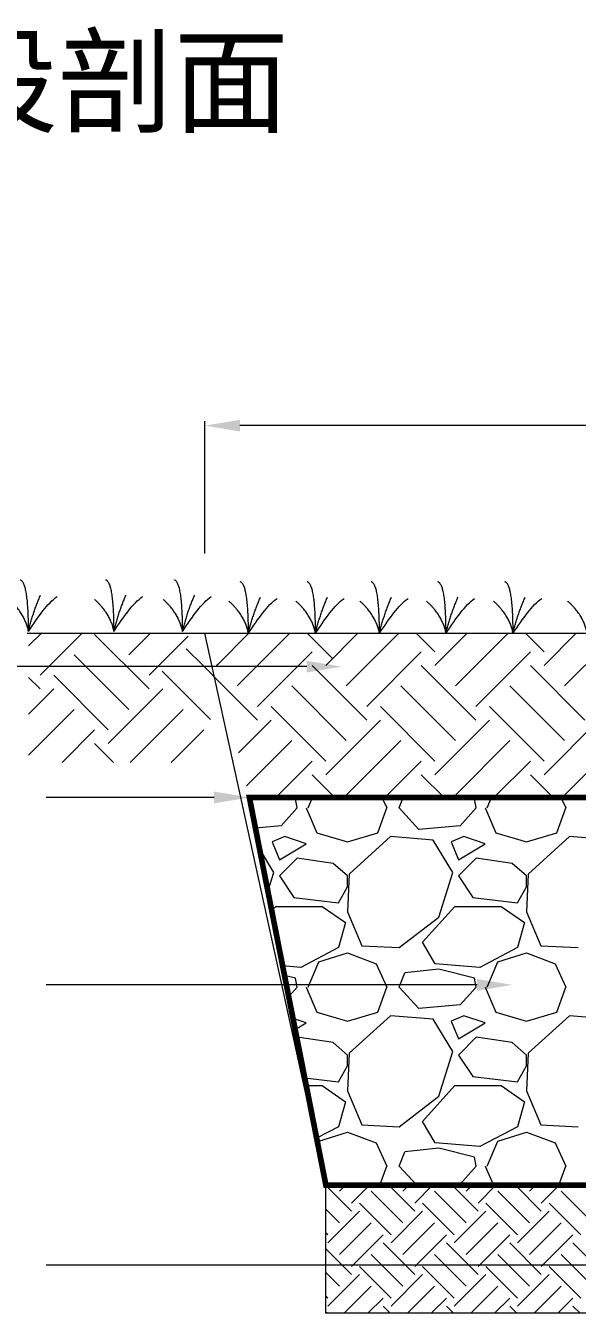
# Model space of a CAD drawing. Header units: millimetres. Extents: x 4229 to 8429, y -1187 to 1783.
# Drawn here: x 5889 to 6084.1, y 227 to 682.2 of the extents above; entities that cross this region are included whole.
import ezdxf

# ---------------------------------------------------------------- set-up
doc = ezdxf.new("R2010")
doc.units = ezdxf.units.MM
doc.styles.add('微軟正黑體-30', font='Microsoft JhengHei.ttf', dxfattribs={"height": 30})

msp = doc.modelspace()

# ---------------------------------------------------------------- linework, layer by layer
at = {"lineweight": 5}
for p, q in [((5952.38, 495.67), (5952.38, 542.38)), ((6324.88, 540.83), (5964.77, 540.83)), ((5889.51, 467.42), (6361.19, 467.42)), ((5995.18, 272.29), (5952.38, 467.42)), ((5988.4, 455.63), (5839.57, 455.63)), ((5955.64, 409.36), (5896.27, 409.36)), ((6048.66, 343.1), (5896.27, 343.1)), ((6142.95, 272.29), (5995.18, 272.29)), ((5995.18, 272.29), (6290.72, 272.29)), ((5995.18, 227.01), (5995.18, 272.29)), ((6094.08, 243.98), (5896.27, 243.98)), ((6290.72, 227.01), (5995.18, 227.01))]:
    msp.add_line(p, q, dxfattribs=at)
at = {"linetype": 'Continuous', "lineweight": 5}
for p, q in [((5889.96, 462.95), (5894.63, 467.62)), ((5894.05, 452.57), (5909.1, 467.62)), ((5932.65, 447.74), (5913.35, 467.04)), ((5925.41, 459.81), (5933.23, 467.62)), ((5932.65, 452.57), (5946.48, 466.4)), ((5956.82, 456.3), (5967.93, 467.42)), ((5963.77, 448.78), (5982.4, 467.42)), ((5997.55, 458.44), (5988.57, 467.42)), ((5995.14, 456.02), (6006.53, 467.42)), ((6002.37, 448.78), (6021.01, 467.42)), ((6033.74, 460.85), (6027.17, 467.42)), ((6033.74, 456.02), (6045.13, 467.42)), ((6040.98, 448.78), (6059.61, 467.42)), ((6072.34, 460.85), (6065.77, 467.42)), ((6072.34, 456.02), (6083.73, 467.42)), ((6079.58, 448.78), (6098.21, 467.42)), ((5925.41, 440.5), (5906.11, 459.81)), ((5951.71, 456.02), (5945.79, 461.94)), ((5971.01, 441.55), (5990.31, 460.85)), ((6009.61, 441.55), (6028.91, 460.85)), ((6048.22, 441.55), (6067.52, 460.85)), ((5958.37, 449.36), (5951.71, 456.02)), ((5956.53, 456.02), (5956.99, 456.48)), ((6009.61, 436.72), (5990.31, 456.02)), ((6048.22, 436.72), (6028.91, 456.02)), ((6086.82, 436.72), (6067.52, 456.02)), ((5894.05, 447.74), (5889.96, 451.83)), ((5918.17, 433.27), (5898.87, 452.57)), ((5954.34, 436.95), (5937.23, 454.06)), ((5889.96, 438.83), (5898.87, 447.74)), ((5918.17, 428.44), (5937.48, 447.74)), ((5971.01, 436.72), (5958.52, 449.21)), ((6002.37, 429.48), (5983.07, 448.78)), ((6040.98, 429.48), (6021.68, 448.78)), ((6079.58, 429.48), (6060.28, 448.78)), ((5995.14, 422.25), (5975.84, 441.55)), ((6033.74, 422.25), (6014.44, 441.55)), ((6072.34, 422.25), (6053.04, 441.55)), ((5889.96, 424.35), (5906.11, 440.5)), ((5925.99, 421.78), (5944.71, 440.5)), ((5901.87, 421.78), (5913.35, 433.27)), ((5940.47, 421.78), (5951.95, 433.27)), ((5964.3, 425.19), (5975.84, 436.72)), ((5995.14, 417.42), (6014.44, 436.72)), ((6033.74, 417.42), (6053.04, 436.72)), ((6072.34, 417.42), (6091.64, 436.72)), ((5920.01, 421.78), (5913.35, 428.44)), ((5967.11, 413.52), (5983.07, 429.48)), ((6002.37, 410.18), (6021.68, 429.48)), ((6040.98, 410.18), (6060.28, 429.48)), ((6079.58, 410.18), (6098.88, 429.48)), ((5977.43, 409.36), (5990.31, 422.25)), ((6016.03, 409.36), (6028.91, 422.25)), ((6054.63, 409.36), (6067.52, 422.25)), ((5998.37, 409.36), (5990.31, 417.42)), ((6036.97, 409.36), (6028.91, 417.42)), ((6075.57, 409.36), (6067.52, 417.42)), ((5983.89, 409.36), (5983.07, 410.18)), ((6022.5, 409.36), (6021.68, 410.18)), ((6061.1, 409.36), (6060.28, 410.18)), ((5985.05, 405.67), (5979.35, 399.34)), ((5984.41, 408.84), (5982.33, 409.36)), ((5985.05, 405.67), (5984.41, 408.84)), ((5988.21, 405.67), (5992.01, 396.81)), ((5988.85, 405.67), (5990.43, 409.36)), ((6013.55, 396.81), (6016.71, 405.67)), ((6015.01, 409.36), (6016.71, 405.67)), ((6021.15, 405.67), (6022.53, 409.36)), ((6028.11, 398.08), (6021.15, 405.67)), ((6048.38, 405.67), (6042.68, 399.34)), ((6047.74, 408.84), (6045.66, 409.36)), ((6048.38, 405.67), (6047.74, 408.84)), ((6051.54, 405.67), (6055.34, 396.81)), ((6052.18, 405.67), (6053.76, 409.36)), ((6076.88, 396.81), (6080.04, 405.67)), ((6078.34, 409.36), (6080.04, 405.67)), ((5979.35, 399.34), (5970.24, 398.55)), ((5992.01, 396.81), (6002.78, 393.64)), ((6002.78, 393.64), (6013.55, 396.81)), ((6042.68, 399.34), (6028.11, 398.08)), ((6055.34, 396.81), (6066.11, 393.64)), ((6066.11, 393.64), (6076.88, 396.81)), ((5980.61, 395.54), (5976.18, 393.64)), ((5976.18, 393.64), (5978.71, 387.31)), ((5978.71, 387.31), (5988.21, 393.01)), ((5988.21, 393.01), (5980.61, 395.54)), ((6017.98, 395.54), (6003.41, 382.24)), ((6033.18, 394.28), (6017.98, 395.54)), ((6040.14, 382.88), (6033.18, 394.28)), ((6043.94, 395.54), (6039.51, 393.64)), ((6039.51, 393.64), (6042.04, 387.31)), ((6042.04, 387.31), (6051.54, 393.01)), ((6051.54, 393.01), (6043.94, 395.54)), ((6081.31, 395.54), (6066.74, 382.24)), ((6096.51, 394.28), (6081.31, 395.54)), ((5976.81, 382.88), (5971.68, 391.28)), ((5985.05, 387.94), (5978.71, 381.61)), ((5997.71, 386.04), (5985.05, 387.94)), ((6048.38, 387.94), (6042.04, 381.61)), ((6061.04, 386.04), (6048.38, 387.94)), ((5974.66, 376.16), (5976.81, 382.88)), ((6002.78, 381.61), (5997.71, 386.04)), ((6035.08, 367.04), (6040.14, 382.88)), ((6066.11, 381.61), (6061.04, 386.04)), ((5978.71, 381.61), (5983.78, 374.01)), ((5999.61, 372.11), (6002.78, 377.81)), ((6003.41, 382.24), (6002.78, 368.94)), ((6002.78, 377.81), (6002.78, 381.61)), ((6042.04, 381.61), (6047.11, 374.01)), ((6062.94, 372.11), (6066.11, 377.81)), ((6066.74, 382.24), (6066.11, 368.94)), ((6066.11, 377.81), (6066.11, 381.61)), ((5983.78, 374.01), (5999.61, 372.11)), ((6047.11, 374.01), (6062.94, 372.11)), ((5976.03, 369.26), (5977.45, 370.84)), ((5977.45, 370.84), (5993.91, 370.84)), ((5993.91, 370.84), (6002.15, 365.14)), ((6002.78, 368.94), (6007.85, 356.91)), ((6029.38, 358.18), (6040.78, 370.84)), ((6040.78, 370.84), (6057.24, 370.84)), ((6057.24, 370.84), (6065.48, 365.14)), ((6066.11, 368.94), (6071.18, 356.91)), ((6002.15, 365.14), (5999.61, 356.28)), ((6021.15, 356.28), (6035.08, 367.04)), ((6065.48, 365.14), (6062.94, 356.28)), ((5999.61, 356.28), (5986.31, 349.31)), ((6007.85, 356.91), (6021.15, 356.28)), ((6033.81, 350.58), (6029.38, 358.18)), ((6062.94, 356.28), (6049.64, 349.31)), ((6071.18, 356.91), (6084.47, 356.28)), ((5988.85, 342.35), (5992.65, 351.21)), ((5992.65, 351.21), (6002.78, 354.38)), ((6002.78, 354.38), (6012.91, 350.58)), ((6012.91, 350.58), (6016.71, 342.35)), ((6049.64, 349.31), (6033.81, 350.58)), ((6052.18, 342.35), (6055.98, 351.21)), ((6055.98, 351.21), (6066.11, 354.38)), ((6066.11, 354.38), (6076.24, 350.58)), ((6076.24, 350.58), (6080.04, 342.35)), ((5986.31, 349.31), (5979.87, 349.83)), ((5984.41, 345.51), (5980.53, 346.48)), ((6021.15, 342.35), (6023.05, 347.41)), ((6035.08, 348.68), (6023.05, 347.41)), ((6047.74, 345.51), (6035.08, 348.68)), ((5985.05, 342.35), (5982.01, 338.97)), ((5985.05, 342.35), (5984.41, 345.51)), ((5988.21, 342.35), (5992.01, 333.48)), ((6013.55, 333.48), (6016.71, 342.35)), ((6028.11, 334.75), (6021.15, 342.35)), ((6048.38, 342.35), (6042.68, 336.01)), ((6048.38, 342.35), (6047.74, 345.51)), ((6051.54, 342.35), (6055.34, 333.48)), ((6076.88, 333.48), (6080.04, 342.35)), ((5992.01, 333.48), (6002.78, 330.31)), ((6002.78, 330.31), (6013.55, 333.48)), ((6042.68, 336.01), (6028.11, 334.75)), ((6055.34, 333.48), (6066.11, 330.31)), ((6066.11, 330.31), (6076.88, 333.48)), ((5988.21, 329.68), (5983.54, 331.24)), ((5984.31, 327.34), (5988.21, 329.68)), ((6017.98, 332.21), (6003.41, 318.91)), ((6033.18, 330.95), (6017.98, 332.21)), ((6040.14, 319.55), (6033.18, 330.95)), ((6043.94, 332.21), (6039.51, 330.31)), ((6039.51, 330.31), (6042.04, 323.98)), ((6042.04, 323.98), (6051.54, 329.68)), ((6051.54, 329.68), (6043.94, 332.21)), ((6081.31, 332.21), (6066.74, 318.91)), ((6096.51, 330.95), (6081.31, 332.21)), ((5985.05, 324.61), (5984.88, 324.45)), ((5997.71, 322.71), (5985.05, 324.61)), ((6048.38, 324.61), (6042.04, 318.28)), ((6061.04, 322.71), (6048.38, 324.61)), ((6002.78, 318.28), (5997.71, 322.71)), ((6003.41, 318.91), (6002.78, 305.61)), ((6035.08, 303.71), (6040.14, 319.55)), ((6066.11, 318.28), (6061.04, 322.71)), ((6066.74, 318.91), (6066.11, 305.61)), ((5999.61, 308.78), (6002.78, 314.48)), ((6002.78, 314.48), (6002.78, 318.28)), ((6042.04, 318.28), (6047.11, 310.68)), ((6062.94, 308.78), (6066.11, 314.48)), ((6066.11, 314.48), (6066.11, 318.28)), ((5987.69, 310.21), (5999.61, 308.78)), ((6047.11, 310.68), (6062.94, 308.78)), ((5988.22, 307.51), (5993.91, 307.51)), ((5993.91, 307.51), (6002.15, 301.81)), ((6002.78, 305.61), (6007.85, 293.58)), ((6029.38, 294.85), (6040.78, 307.51)), ((6040.78, 307.51), (6057.24, 307.51)), ((6057.24, 307.51), (6065.48, 301.81)), ((6066.11, 305.61), (6071.18, 293.58)), ((6002.15, 301.81), (5999.61, 292.95)), ((6021.15, 292.95), (6035.08, 303.71)), ((6065.48, 301.81), (6062.94, 292.95)), ((5999.61, 292.95), (5991.9, 288.91)), ((6007.85, 293.58), (6021.15, 292.95)), ((6033.81, 287.25), (6029.38, 294.85)), ((6062.94, 292.95), (6049.64, 285.98)), ((6071.18, 293.58), (6084.47, 292.95)), ((5992.27, 287.01), (5992.65, 287.88)), ((5992.65, 287.88), (6002.78, 291.05)), ((6002.78, 291.05), (6012.91, 287.25)), ((6012.91, 287.25), (6016.71, 279.02)), ((6049.64, 285.98), (6033.81, 287.25)), ((6052.18, 279.02), (6055.98, 287.88)), ((6055.98, 287.88), (6066.11, 291.05)), ((6066.11, 291.05), (6076.24, 287.25)), ((6076.24, 287.25), (6080.04, 279.02)), ((6021.15, 279.02), (6023.05, 284.08)), ((6035.08, 285.35), (6023.05, 284.08)), ((6047.74, 282.18), (6035.08, 285.35)), ((6014.31, 272.29), (6016.71, 279.02)), ((6027.31, 272.29), (6021.15, 279.02)), ((6048.38, 279.02), (6042.68, 272.68)), ((6048.38, 279.02), (6047.74, 282.18)), ((6051.54, 279.02), (6054.43, 272.29)), ((6077.64, 272.29), (6080.04, 279.02)), ((6004.21, 263.15), (5995.18, 272.18)), ((6000.01, 270.14), (6002.16, 272.29)), ((6004.21, 265.95), (6010.55, 272.29)), ((6022.4, 258.95), (6011.21, 270.14)), ((6026.6, 263.15), (6017.46, 272.29)), ((6022.4, 270.14), (6024.55, 272.29)), ((6026.6, 265.95), (6032.94, 272.29)), ((6044.79, 258.95), (6033.6, 270.14)), ((6042.68, 272.68), (6038.11, 272.29)), ((6048.99, 263.15), (6039.85, 272.29)), ((6044.79, 270.14), (6046.94, 272.29)), ((6048.99, 265.95), (6055.33, 272.29)), ((6067.18, 258.95), (6055.99, 270.14)), ((6071.38, 263.15), (6062.24, 272.29)), ((6067.18, 270.14), (6069.33, 272.29)), ((6071.38, 265.95), (6077.72, 272.29)), ((6089.57, 258.95), (6078.38, 270.14)), ((6018.21, 254.75), (6007.01, 265.95)), ((6040.6, 254.75), (6029.4, 265.95)), ((6062.99, 254.75), (6051.79, 265.95)), ((6085.38, 254.75), (6074.18, 265.95)), ((6000.01, 258.95), (5995.18, 263.78)), ((5995.81, 251.95), (6007.01, 263.15)), ((6018.21, 251.95), (6029.4, 263.15)), ((6040.6, 251.95), (6051.79, 263.15)), ((6062.99, 251.95), (6074.18, 263.15)), ((5995.81, 254.75), (5995.18, 255.38)), ((6000.01, 247.75), (6011.21, 258.95)), ((6022.4, 247.75), (6033.6, 258.95)), ((6044.79, 247.75), (6055.99, 258.95)), ((6067.18, 247.75), (6078.38, 258.95)), ((6004.21, 243.56), (6015.41, 254.75)), ((6026.6, 240.76), (6015.41, 251.95)), ((6026.6, 243.56), (6037.8, 254.75)), ((6048.99, 240.76), (6037.8, 251.95)), ((6048.99, 243.56), (6060.19, 254.75)), ((6071.38, 240.76), (6060.19, 251.95)), ((6071.38, 243.56), (6082.58, 254.75)), ((6093.77, 240.76), (6082.58, 251.95)), ((6004.21, 240.76), (5995.18, 249.79)), ((6022.4, 236.56), (6011.21, 247.75)), ((6044.79, 236.56), (6033.6, 247.75)), ((6067.18, 236.56), (6055.99, 247.75)), ((6089.57, 236.56), (6078.38, 247.75)), ((6000.01, 236.56), (5995.18, 241.39)), ((6018.21, 232.36), (6007.01, 243.56)), ((6040.6, 232.36), (6029.4, 243.56)), ((6062.99, 232.36), (6051.79, 243.56)), ((6085.38, 232.36), (6074.18, 243.56)), ((5995.81, 229.56), (6007.01, 240.76)), ((6018.21, 229.56), (6029.4, 240.76)), ((6040.6, 229.56), (6051.79, 240.76)), ((6062.99, 229.56), (6074.18, 240.76)), ((5995.81, 232.36), (5995.18, 232.99)), ((6001.66, 227.01), (6011.21, 236.56)), ((6010.06, 227.01), (6015.41, 232.36)), ((6024.05, 227.01), (6033.6, 236.56)), ((6032.45, 227.01), (6037.8, 232.36)), ((6046.44, 227.01), (6055.99, 236.56)), ((6054.84, 227.01), (6060.19, 232.36)), ((6068.83, 227.01), (6078.38, 236.56)), ((6077.23, 227.01), (6082.58, 232.36)), ((6017.96, 227.01), (6015.41, 229.56)), ((6040.35, 227.01), (6037.8, 229.56)), ((6062.74, 227.01), (6060.19, 229.56)), ((6085.13, 227.01), (6082.58, 229.56)), ((5995.57, 227.01), (5995.18, 227.4))]:
    msp.add_line(p, q, dxfattribs=at)
at = {"lineweight": 5, "const_width": 2}
msp.add_lwpolyline([(6290.72, 272.29), (6317.79, 409.36), (5968.11, 409.36), (5995.18, 272.29)], close=True, dxfattribs=at)
at = {"lineweight": 5}
for points, degree in [([(5889.96, 468.09), (5889.96, 485.54), (5887.04, 486.25)], 2), ([(5920.2, 468.09), (5920.2, 485.54), (5917.28, 486.25)], 2), ([(5944.47, 468.09), (5944.47, 485.54), (5941.56, 486.25)], 2), ([(5967.77, 467.42), (5967.77, 484.87), (5964.86, 485.58)], 2), ([(5991.5, 467.42), (5991.5, 484.87), (5988.58, 485.58)], 2), ([(6014.13, 467.42), (6014.13, 484.87), (6011.22, 485.58)], 2), ([(6037.68, 467.42), (6037.68, 484.87), (6034.76, 485.58)], 2), ([(6061.4, 467.42), (6061.4, 484.87), (6058.49, 485.58)], 2), ([(5889.96, 468.09), (5888.71, 474.42), (5883.06, 479.41)], 2), ([(5889.96, 468.09), (5891.51, 474.78), (5894.24, 480.9)], 2), ([(5889.96, 468.09), (5893.47, 473.35), (5896.74, 478.11), (5900.08, 480.36)], 3), ([(5920.2, 468.09), (5918.95, 474.42), (5913.29, 479.41)], 2), ([(5920.2, 468.09), (5921.74, 474.78), (5924.48, 480.9)], 2), ([(5920.2, 468.09), (5923.71, 473.35), (5926.98, 478.11), (5930.31, 480.36)], 3), ([(5944.47, 468.09), (5943.22, 474.42), (5937.57, 479.41)], 2), ([(5944.47, 468.09), (5946.02, 474.78), (5948.76, 480.9)], 2), ([(5944.47, 468.09), (5947.98, 473.35), (5951.26, 478.11), (5954.59, 480.36)], 3), ([(5967.77, 467.42), (5966.52, 473.75), (5960.87, 478.74)], 2), ([(5967.77, 467.42), (5969.32, 474.1), (5972.06, 480.23)], 2), ([(5967.77, 467.42), (5971.28, 472.68), (5974.55, 477.43), (5977.89, 479.69)], 3), ([(5991.5, 467.42), (5990.25, 473.75), (5984.6, 478.74)], 2), ([(5991.5, 467.42), (5993.05, 474.1), (5995.78, 480.23)], 2), ([(5991.5, 467.42), (5995.01, 472.68), (5998.28, 477.43), (6001.61, 479.69)], 3), ([(6014.13, 467.42), (6012.89, 473.75), (6007.23, 478.74)], 2), ([(6014.13, 467.42), (6015.68, 474.1), (6018.42, 480.23)], 2), ([(6014.13, 467.42), (6017.65, 472.68), (6020.92, 477.43), (6024.25, 479.69)], 3), ([(6037.68, 467.42), (6036.43, 473.75), (6030.77, 478.74)], 2), ([(6037.68, 467.42), (6039.22, 474.1), (6041.96, 480.23)], 2), ([(6037.68, 467.42), (6041.19, 472.68), (6044.46, 477.43), (6047.79, 479.69)], 3), ([(6061.4, 467.42), (6060.15, 473.75), (6054.5, 478.74)], 2), ([(6061.4, 467.42), (6062.95, 474.1), (6065.69, 480.23)], 2), ([(6061.4, 467.42), (6064.92, 472.68), (6068.19, 477.43), (6071.52, 479.69)], 3), ([(6087.64, 467.42), (6086.39, 473.75), (6080.74, 478.74)], 2)]:
    msp.add_open_spline(points, degree=degree, dxfattribs=at)
for points in [[(5964.77, 542.9), (5964.77, 538.77), (5952.38, 540.83)], [(5988.4, 457.71), (6000.87, 455.63), (5988.4, 453.56)], [(5955.64, 411.44), (5968.11, 409.36), (5955.64, 407.28)], [(6048.66, 345.17), (6061.13, 343.1), (6048.66, 341.02)]]:
    msp.add_solid(points, dxfattribs=at)

# ---------------------------------------------------------------- texts
at = {"lineweight": 5, "style": '微軟正黑體-30'}
msp.add_text('透水管埋設剖面', height=30, dxfattribs=at).set_placement((5695.75, 647.5, 326.37))

doc.saveas('drawing.dxf')
